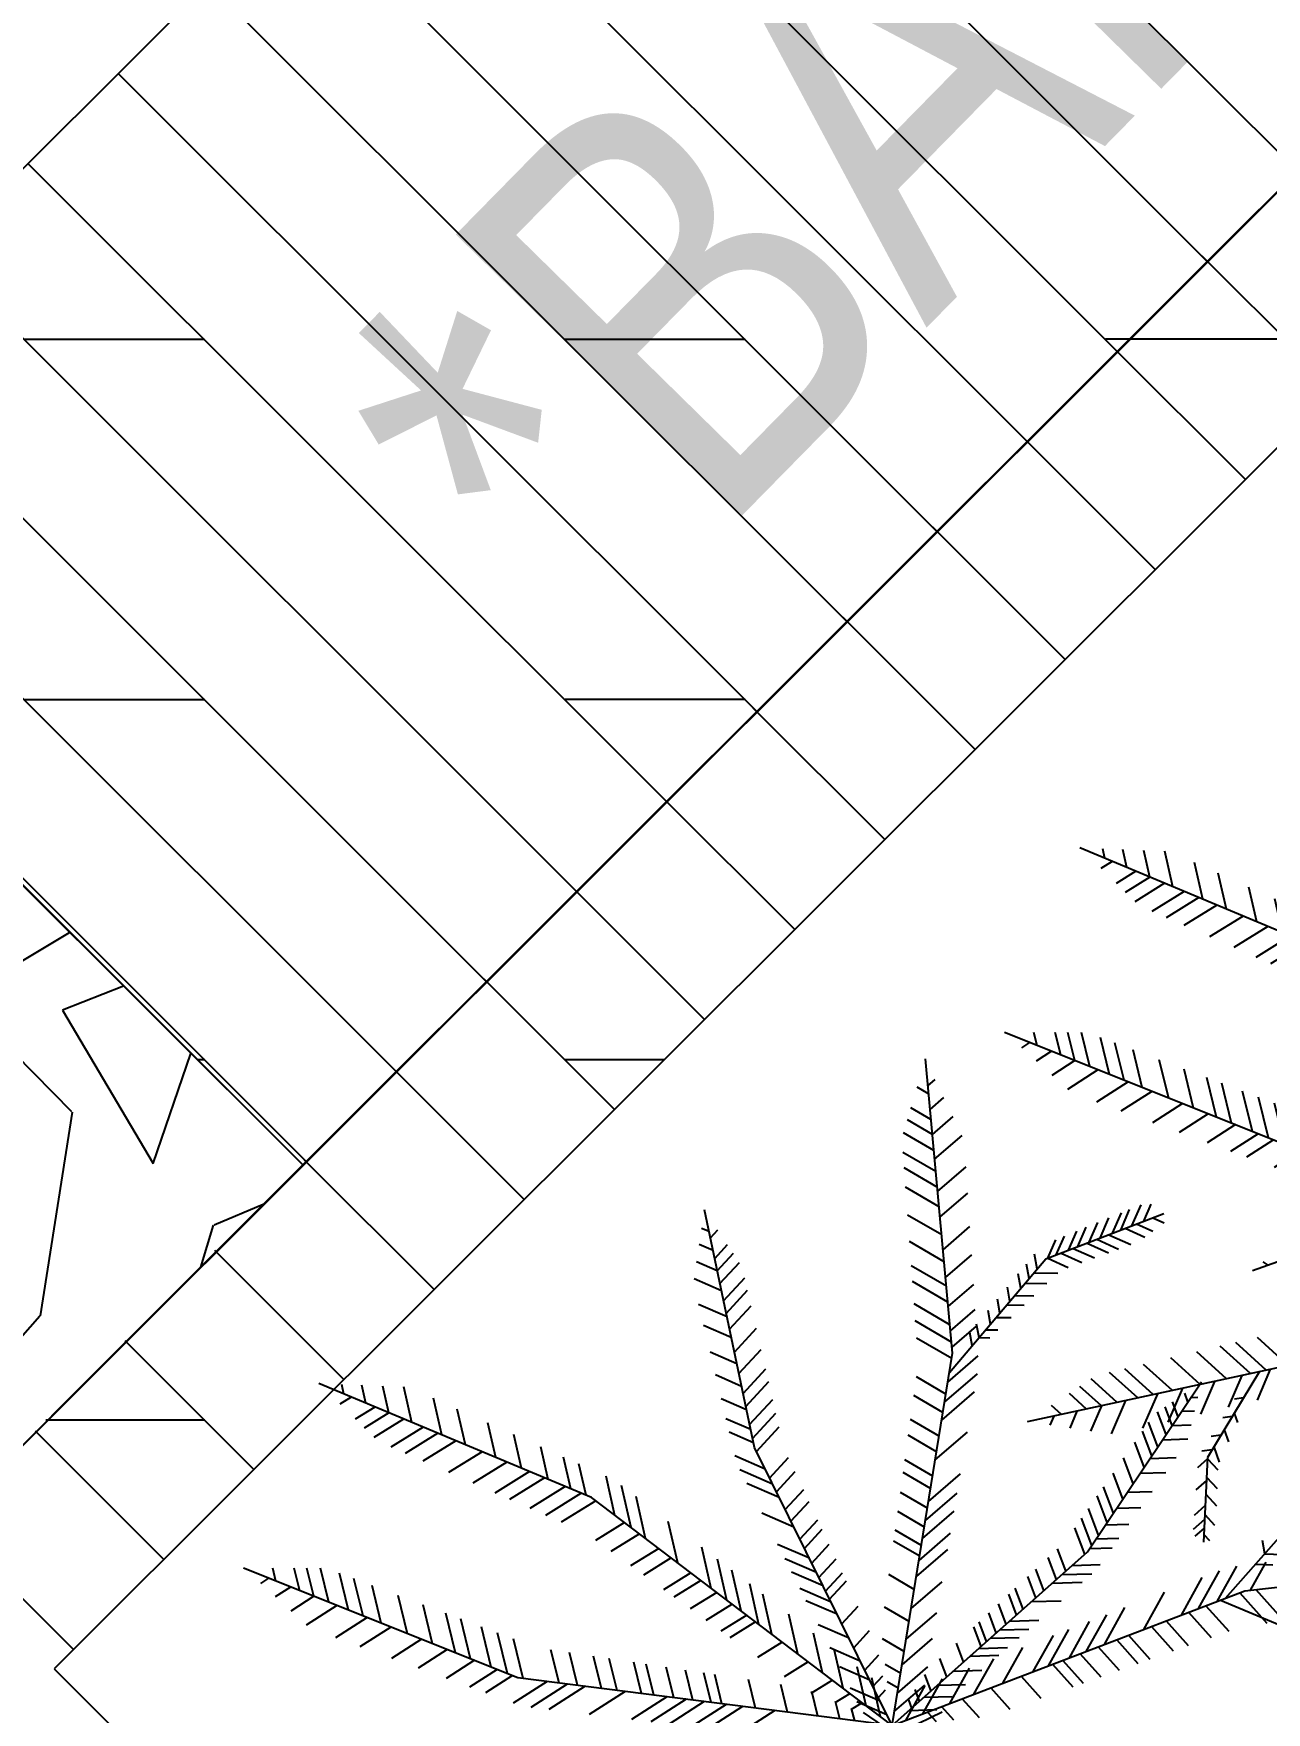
# Model space of a CAD drawing. Extents: x 58467 to 79089, y -33726 to -17391.
# Drawn here: x 69379.9 to 69441.4, y -21231.4 to -21147.7 of the extents above; entities that cross this region are included whole.
import ezdxf

# ---------------------------------------------------------------- set-up
doc = ezdxf.new("R2010")
doc.units = 0
doc.header["$LTSCALE"] = 100
for name, color, linetype in [('BA_elev4', 252, 'Continuous'), ('BA_env_landscp', 84, 'Continuous'), ('BA_mat_timber', 44, 'Continuous'), ('BA_text_material', 12, 'Continuous')]:
    doc.layers.add(name, color=color, linetype=linetype)
doc.styles.add('text2', font='arial.ttf', dxfattribs={"width": 0.8})
pattern_1 = [(135.014626, (26786.514, 12448.2046), (-4.4889817, -4.49127415), []), (180.014626, (26786.514, 12448.205), (0.004585, -17.9604994), [8.980256, -17.960512])]

# ---------------------------------------------------------------- blocks, each defined once
blk = doc.blocks.new('MAVİ SEDİR')
for p, q in [((215634.24, 56586.76), (215630.47, 56596.33)), ((215636.37, 56591.55), (215642.87, 56594)), ((215628.63, 56574.12), (215624.04, 56585.76)), ((215631.34, 56580.22), (215626.67, 56592.07)), ((215632.48, 56582.78), (215641.7, 56586.26)), ((215626.69, 56569.73), (215622.15, 56581.23)), ((215629.72, 56576.57), (215640.87, 56580.77)), ((215621.06, 56557.05), (215616.68, 56568.14)), ((215623.66, 56562.9), (215619.21, 56574.19)), ((215622.88, 56561.15), (215635.26, 56565.81)), ((215625.74, 56567.59), (215638.28, 56572.31)), ((215496.38, 56555.06), (215496.78, 56560.49)), ((215506.49, 56546.66), (215507.25, 56556.82)), ((215616.07, 56545.8), (215611.84, 56556.53)), ((215618.31, 56550.85), (215614.02, 56561.75)), ((215620.53, 56555.85), (215632.78, 56560.46)), ((215499.78, 56552.24), (215492.59, 56550.34)), ((215517.17, 56537.78), (215518.3, 56552.94)), ((215527.76, 56528.97), (215529.26, 56549.09)), ((215613.1, 56539.11), (215608.95, 56549.63)), ((215617.18, 56548.3), (215629.24, 56552.84)), ((215510.72, 56543.14), (215498.29, 56539.87)), ((215541.65, 56517.43), (215543.2, 56538.26)), ((215611.03, 56534.43), (215606.94, 56544.79)), ((215611.03, 56534.43), (215622.75, 56538.84)), ((215614.25, 56541.69), (215626.15, 56546.17)), ((215721.95, 56535.99), (215724.54, 56538.73)), ((215517.17, 56537.78), (215501.65, 56533.69)), ((215524, 56532.1), (215505.21, 56527.14)), ((215552.57, 56508.35), (215554.08, 56528.68)), ((215611.18, 56526.11), (215604.27, 56530.9)), ((215611.4, 56523.34), (215620.91, 56532.54)), ((215722.54, 56532.99), (215717.85, 56535.11)), ((215723.71, 56527.05), (215728.56, 56532.19)), ((215533.07, 56524.55), (215512.66, 56519.17)), ((215611.75, 56519.08), (215604.95, 56523.79)), ((215612.03, 56515.72), (215620.68, 56524.1)), ((215725.57, 56517.62), (215715.44, 56522.2)), ((215724.45, 56523.32), (215716.34, 56526.99)), ((215725.57, 56517.62), (215732.8, 56525.27)), ((215539.78, 56518.98), (215519.17, 56513.55)), ((215548.17, 56512), (215527.33, 56506.51)), ((215566.61, 56496.67), (215568.08, 56516.37)), ((215612.33, 56512.1), (215605.62, 56516.74)), ((215612.76, 56506.81), (215620.41, 56514.22)), ((215726.76, 56511.58), (215714.49, 56517.13)), ((215727.41, 56508.25), (215737.01, 56518.41)), ((215812.3, 56503.43), (215819.38, 56510.02)), ((215560.29, 56501.93), (215539.09, 56496.34)), ((215578.49, 56486.8), (215579.91, 56505.96)), ((215613.09, 56502.74), (215606.53, 56507.28)), ((215613.31, 56500.09), (215620.21, 56506.77)), ((215728.34, 56503.56), (215715.01, 56509.59)), ((215729.5, 56497.64), (215716.05, 56503.72)), ((215729.83, 56495.98), (215739.76, 56506.5)), ((215812.3, 56503.43), (215806.15, 56507.87)), ((215812.76, 56495.92), (215819.75, 56502.42)), ((215821.01, 56483.66), (215816.11, 56500.83)), ((215571.76, 56492.39), (215550.24, 56486.72)), ((215590.93, 56476.45), (215592.32, 56495.05)), ((215613.79, 56494.18), (215607.36, 56498.64)), ((215614.05, 56491), (215619.93, 56496.7)), ((215730.96, 56490.22), (215717.36, 56496.37)), ((215731.73, 56486.33), (215741.43, 56496.6)), ((215813.08, 56467.95), (215889.63, 56499.32)), ((215582.23, 56483.68), (215560.42, 56477.93)), ((215601.37, 56467.77), (215602.72, 56485.91)), ((215614.45, 56486.12), (215608.13, 56490.5)), ((215614.79, 56482), (215619.66, 56486.72)), ((215733.07, 56479.51), (215719.24, 56485.77)), ((215734.17, 56473.92), (215743.57, 56483.86)), ((215812.3, 56466.21), (215806.18, 56487.65)), ((215822.83, 56485.93), (215846.06, 56484.68)), ((215589.14, 56477.94), (215567.13, 56472.14)), ((215608.43, 56461.9), (215609.76, 56479.71)), ((215615.26, 56476.32), (215609.08, 56480.59)), ((215615.73, 56470.49), (215609.65, 56474.71)), ((215615.26, 56476.32), (215619.49, 56480.41)), ((215735.07, 56469.37), (215721.02, 56475.73)), ((215736.24, 56463.42), (215745.38, 56473.1)), ((215807.72, 56455.97), (215801.13, 56479.06)), ((215817.74, 56478.36), (215840.28, 56477.15)), ((215598.74, 56469.96), (215576.45, 56464.09)), ((215606.2, 56463.76), (215583.7, 56457.83)), ((215620.5, 56446.58), (215622.15, 56468.81)), ((215736.89, 56460.11), (215722.65, 56466.56)), ((215803.59, 56446.72), (215797.02, 56469.71)), ((215612.71, 56457.38), (215590.88, 56451.62)), ((215627.06, 56437.48), (215628.84, 56461.42)), ((215738.09, 56454.01), (215723.73, 56460.51)), ((215738.4, 56452.42), (215747.28, 56461.81)), ((215809.55, 56460.06), (215828.48, 56459.04)), ((215632.98, 56429.26), (215634.75, 56453.1)), ((215739.76, 56445.53), (215725.22, 56452.11)), ((215741.06, 56438.93), (215726.38, 56445.58)), ((215740.22, 56443.2), (215748.87, 56452.35)), ((215741.45, 56436.96), (215749.95, 56445.95)), ((215794.46, 56426.32), (215787.97, 56449.07)), ((215805.35, 56450.67), (215824.03, 56449.66)), ((215624.44, 56441.11), (215606.1, 56436.28)), ((215741.77, 56432.66), (215727.53, 56439.1)), ((215799.87, 56438.41), (215818.22, 56437.42)), ((215630.45, 56432.76), (215612.36, 56428)), ((215646.05, 56411.13), (215647.8, 56434.72)), ((215740.78, 56415.69), (215752.21, 56427.78)), ((215741.24, 56423.45), (215751.84, 56434.68)), ((215784.9, 56404.95), (215778.48, 56427.45)), ((215796.31, 56430.46), (215814.45, 56429.48)), ((215638.3, 56421.88), (215620.53, 56417.19)), ((215740.55, 56411.67), (215728.74, 56417.02)), ((215740.96, 56418.79), (215729, 56424.2)), ((215740.37, 56408.69), (215751.74, 56420.72)), ((215780.53, 56395.16), (215774.14, 56417.55)), ((215790.75, 56418.02), (215808.55, 56417.06)), ((215467.62, 56411.99), (215463.45, 56410.36)), ((215470.67, 56410.01), (215470.42, 56416.12)), ((215480.47, 56403.61), (215480.03, 56414.17)), ((215486.24, 56399.84), (215485.7, 56413.03)), ((215492.36, 56395.84), (215491.71, 56411.81)), ((215500.49, 56390.54), (215499.78, 56407.89)), ((215643.4, 56414.8), (215625.84, 56410.17)), ((215659.74, 56392.14), (215661.47, 56415.47)), ((215740.01, 56402.39), (215728.41, 56407.64)), ((215776.42, 56385.97), (215770.06, 56408.25)), ((215787.9, 56411.64), (215805.53, 56410.69)), ((215476.68, 56406.08), (215468.88, 56403.03)), ((215486.24, 56399.84), (215474.6, 56395.28)), ((215506.49, 56386.62), (215505.77, 56404.14)), ((215514.01, 56381.71), (215513.28, 56399.43)), ((215651.37, 56403.75), (215634.13, 56399.2)), ((215655.45, 56398.08), (215638.38, 56393.58)), ((215666.01, 56383.44), (215667.73, 56406.66)), ((215671.89, 56375.28), (215673.61, 56398.38)), ((215739.65, 56396.37), (215728.19, 56401.55)), ((215739.47, 56393.23), (215750.72, 56405.14)), ((215783.38, 56401.53), (215800.74, 56400.6)), ((215495.73, 56393.65), (215480.28, 56387.6)), ((215524.86, 56374.63), (215524.12, 56392.64)), ((215661.93, 56389.1), (215645.11, 56384.67)), ((215739.11, 56386.94), (215727.85, 56392.04)), ((215738.53, 56377.04), (215749.66, 56388.83)), ((215771.38, 56374.7), (215765.05, 56396.85)), ((215779.01, 56391.76), (215796.11, 56390.84)), ((215508.17, 56385.53), (215492.17, 56379.27)), ((215535.13, 56367.93), (215534.38, 56386.21)), ((215544.51, 56361.8), (215543.75, 56380.34)), ((215668.18, 56380.42), (215651.62, 56376.05)), ((215679.11, 56365.26), (215680.82, 56388.23)), ((215684.43, 56357.88), (215686.13, 56380.75)), ((215738.38, 56374.45), (215727.4, 56379.42)), ((215738.82, 56382.11), (215727.68, 56387.16)), ((215738.1, 56369.63), (215749.17, 56381.35)), ((215767.66, 56366.4), (215761.37, 56388.45)), ((215774.8, 56382.36), (215791.65, 56381.45)), ((215517.95, 56379.14), (215502.33, 56373.03)), ((215530.53, 56370.93), (215515.4, 56365.01)), ((215550.7, 56357.76), (215549.93, 56376.47)), ((215559.29, 56352.15), (215558.51, 56371.09)), ((215674.21, 56372.06), (215657.89, 56367.76)), ((215737.95, 56367.06), (215727.14, 56371.95)), ((215737.69, 56362.67), (215748.71, 56374.34)), ((215760.29, 56349.91), (215754.05, 56371.77)), ((215772.34, 56376.85), (215789.04, 56375.95)), ((215541.16, 56363.99), (215526.44, 56358.23)), ((215565.98, 56347.79), (215565.19, 56366.91)), ((215572.57, 56344.21), (215571.81, 56362.76)), ((215677.74, 56367.17), (215661.57, 56362.9)), ((215694.99, 56343.23), (215696.68, 56365.89)), ((215737.53, 56359.93), (215726.88, 56364.75)), ((215737.19, 56354.13), (215748.15, 56365.73)), ((215552.31, 56356.71), (215538.02, 56351.12)), ((215588.19, 56338.94), (215587.55, 56354.52)), ((215596.21, 56336.23), (215595.58, 56351.6)), ((215688.64, 56352.03), (215672.91, 56347.89)), ((215705.05, 56329.28), (215706.72, 56351.76)), ((215737.29, 56355.76), (215726.73, 56360.54)), ((215736.82, 56347.85), (215747.73, 56359.39)), ((215753.27, 56334.22), (215747.08, 56355.89)), ((215764.72, 56359.82), (215780.96, 56358.95)), ((215561.65, 56350.61), (215547.73, 56345.16)), ((215567.98, 56346.48), (215554.3, 56341.13)), ((215606.67, 56332.7), (215606.05, 56347.8)), ((215613.46, 56330.41), (215612.85, 56345.33)), ((215736.53, 56342.86), (215726.27, 56347.51)), ((215736.1, 56335.35), (215746.91, 56346.8)), ((215747.41, 56321.12), (215741.27, 56342.64)), ((215757.34, 56343.31), (215773.14, 56342.46)), ((215582.94, 56340.71), (215565.87, 56334.03)), ((215591.68, 56337.76), (215573.29, 56330.56)), ((215599.58, 56335.09), (215581.27, 56327.93)), ((215624.08, 56326.82), (215623.48, 56341.47)), ((215629.52, 56324.98), (215628.92, 56339.49)), ((215638.15, 56322.07), (215637.56, 56336.35)), ((215646.49, 56319.25), (215645.91, 56333.32)), ((215699.22, 56337.37), (215683.92, 56333.33)), ((215713.44, 56317.64), (215715.09, 56339.96)), ((215735.8, 56330.36), (215725.82, 56334.88)), ((215735.4, 56323.47), (215746.12, 56334.82)), ((215616.99, 56329.21), (215598.87, 56322.12)), ((215654.51, 56316.54), (215653.94, 56330.41)), ((215659.22, 56314.95), (215658.65, 56328.7)), ((215709.1, 56323.65), (215695.52, 56320.07)), ((215722.78, 56304.68), (215724.42, 56326.83)), ((215740.89, 56306.54), (215734.79, 56327.89)), ((215734.82, 56313.54), (215745.47, 56324.81)), ((215750.44, 56327.88), (215764.46, 56327.12)), ((215635.23, 56323.05), (215617.31, 56316.04)), ((215643.58, 56320.23), (215625.76, 56313.25)), ((215651.43, 56317.58), (215633.68, 56310.64)), ((215661.05, 56314.33), (215643.41, 56307.43)), ((215673.75, 56310.04), (215673.2, 56323.41)), ((215687.84, 56305.29), (215687.3, 56318.29)), ((215735.12, 56318.67), (215726.26, 56322.68)), ((215728.71, 56296.44), (215730.35, 56318.48)), ((215736.74, 56297.27), (215730.68, 56318.51)), ((215740.4, 56294.01), (215747.69, 56314.87)), ((215745.43, 56316.69), (215755.33, 56316.16)), ((215668.13, 56311.94), (215650.57, 56305.07)), ((215682.21, 56307.19), (215664.8, 56300.37)), ((215701.01, 56300.84), (215700.54, 56312.38)), ((215716.27, 56313.7), (215706.69, 56311.18)), ((215710.56, 56297.61), (215710.23, 56305.75)), ((215721.15, 56306.94), (215714.29, 56305.13)), ((215734.63, 56310.19), (215728.37, 56313.02)), ((215734.29, 56304.42), (215729.81, 56306.45)), ((215734.18, 56302.5), (215744.74, 56313.68)), ((215742.03, 56309.07), (215749.11, 56308.69)), ((215695.6, 56302.66), (215678.34, 56295.91)), ((215699.54, 56285.24), (215680.61, 56297.17)), ((215706.78, 56298.89), (215689.64, 56292.18)), ((215715.37, 56287.41), (215696.58, 56299.25)), ((215725.43, 56288.79), (215706.74, 56300.57)), ((215717.06, 56295.42), (215716.82, 56301.25)), ((215619.18, 56274.21), (215599.49, 56286.63)), ((215629.16, 56275.58), (215609.56, 56287.94)), ((215641.39, 56277.26), (215621.9, 56289.54)), ((215650.4, 56278.5), (215631, 56290.72)), ((215668.3, 56280.95), (215649.07, 56293.07)), ((215685.33, 56283.29), (215666.26, 56295.31)), ((215719.23, 56294.69), (215702.22, 56288.03)), ((215727.14, 56292.01), (215710.22, 56285.39)), ((215712.62, 56287.03), (215711, 56280.12)), ((215553.19, 56265.16), (215532.88, 56277.97)), ((215563.23, 56266.54), (215543.01, 56279.29)), ((215585.37, 56269.58), (215565.36, 56282.19)), ((215608.56, 56272.76), (215588.77, 56285.23)), ((215639.06, 56276.94), (215635.24, 56260.66)), ((215657.54, 56279.47), (215653.82, 56263.64)), ((215675.45, 56281.93), (215671.84, 56266.53)), ((215692.21, 56284.23), (215689, 56270.55)), ((215710.21, 56271.93), (215701.74, 56277.07)), ((215704.35, 56285.89), (215702.09, 56276.25)), ((215716.81, 56277.03), (215710.75, 56280.71)), ((215730.26, 56286.09), (215716.94, 56283.74)), ((215522.89, 56260.17), (215507.78, 56269.7)), ((215542.08, 56263.64), (215523.21, 56275.53)), ((215572.25, 56267.78), (215568.05, 56249.88)), ((215580.88, 56268.96), (215576.73, 56251.28)), ((215594.38, 56270.81), (215590.31, 56253.45)), ((215601.3, 56271.76), (215597.27, 56254.57)), ((215612.27, 56273.27), (215608.3, 56256.34)), ((215622.87, 56274.72), (215618.96, 56258.05)), ((215633.08, 56276.12), (215629.22, 56259.69)), ((215700.51, 56264.43), (215688.51, 56271.72)), ((215501.83, 56251.54), (215486.05, 56261.49)), ((215514.39, 56256.69), (215499, 56266.38)), ((215520.19, 56259.07), (215514.88, 56236.42)), ((215528.89, 56261.83), (215523.73, 56239.85)), ((215548.75, 56264.56), (215544.42, 56246.1)), ((215558.95, 56265.95), (215554.67, 56247.74)), ((215687.13, 56254.09), (215673.61, 56262.31)), ((215472.56, 56239.55), (215455.85, 56250.08)), ((215486.85, 56245.41), (215470.6, 56255.65)), ((215499.67, 56250.66), (215494.47, 56228.49)), ((215511.22, 56255.39), (215505.95, 56232.95)), ((215672.83, 56243.03), (215658.92, 56251.48)), ((215681.42, 56249.67), (215676.59, 56227.46)), ((215455.66, 56232.62), (215438.41, 56243.5)), ((215478.75, 56242.09), (215473.67, 56220.42)), ((215491.36, 56247.25), (215486.2, 56225.29)), ((215658.07, 56231.62), (215643.78, 56240.31)), ((215425.81, 56220.39), (215408.75, 56231.15)), ((215442.52, 56227.24), (215424.85, 56238.37)), ((215450.37, 56230.46), (215445.45, 56209.47)), ((215464.95, 56236.43), (215459.94, 56215.09)), ((215645.14, 56221.63), (215630.51, 56230.52)), ((215653.29, 56227.93), (215638.87, 56236.69)), ((215659.93, 56233.06), (215655.04, 56210.55)), ((215667.12, 56238.62), (215662.25, 56216.21)), ((215413.06, 56215.17), (215400.2, 56223.27)), ((215432.2, 56223.01), (215427.38, 56202.45)), ((215440.27, 56226.31), (215435.4, 56205.56)), ((215636.68, 56215.09), (215621.82, 56224.12)), ((215650.16, 56225.51), (215645.24, 56202.87)), ((215400.21, 56209.9), (215391.59, 56215.33)), ((215405.3, 56211.98), (215402.36, 56199.47)), ((215413.06, 56215.17), (215409.4, 56199.54)), ((215421.29, 56218.54), (215416.85, 56199.61)), ((215622.39, 56204.04), (215607.15, 56213.3)), ((215627.92, 56208.31), (215612.82, 56217.48)), ((215633.71, 56212.8), (215628.74, 56189.93)), ((215642.2, 56219.35), (215637.25, 56196.61)), ((215388.05, 56204.91), (215383.44, 56207.82)), ((215392.13, 56206.59), (215390.44, 56199.35)), ((215611.61, 56195.71), (215596.08, 56205.14)), ((215604.71, 56190.38), (215589, 56199.92)), ((215615.19, 56198.48), (215610.17, 56175.36)), ((215585.95, 56175.88), (215569.75, 56185.72)), ((215594.09, 56182.17), (215578.1, 56191.88)), ((215597.51, 56184.81), (215592.43, 56161.45)), ((215570.08, 56163.61), (215550.79, 56175.34)), ((215589.5, 56178.62), (215584.39, 56155.15)), ((215553.11, 56155.52), (215533.41, 56167.49)), ((215562.02, 56159.35), (215542.14, 56171.43)), ((215580.62, 56171.76), (215575.88, 56149.97)), ((215533.39, 56147.06), (215514.1, 56158.77)), ((215541.64, 56150.6), (215522.18, 56162.42)), ((215556.25, 56156.87), (215552.39, 56139.11)), ((215564.7, 56160.49), (215560.9, 56143.04)), ((215507.16, 56135.8), (215488.43, 56147.18)), ((215520.87, 56141.68), (215501.85, 56153.24)), ((215543.78, 56151.52), (215539.82, 56133.29)), ((215492.68, 56129.59), (215474.26, 56140.78)), ((215514.72, 56139.05), (215510.52, 56119.74)), ((215528.91, 56145.14), (215524.83, 56126.36)), ((215474.64, 56121.85), (215456.59, 56132.81)), ((215482.65, 56125.28), (215464.43, 56136.35)), ((215497.94, 56131.84), (215493.6, 56111.92)), ((215455.63, 56113.69), (215441.91, 56122.02)), ((215463.8, 56117.19), (215447.19, 56127.28)), ((215468.29, 56119.12), (215464, 56099.41)), ((215484.88, 56126.24), (215480.45, 56105.83)), ((215447.92, 56110.38), (215436.93, 56117.05)), ((215455.63, 56113.69), (215452.4, 56098.83)), ((215611.82, 56109.21), (215608.54, 56108.63)), ((215434.84, 56104.77), (215428.49, 56108.63)), ((215430.78, 56103.02), (215429.63, 56097.7)), ((215442.87, 56108.21), (215440.7, 56098.25)), ((215659.02, 56077.67), (215635.99, 56076.58)), ((215652.26, 56067.18), (215629.52, 56066.1)), ((215650.2, 56063.98), (215663.43, 56009.9)), ((215653.52, 56069.14), (215660.43, 56051.81)), ((215647.4, 56059.63), (215624.86, 56058.56)), ((215644.76, 56055.54), (215651.87, 56037.68)), ((215640.02, 56048.17), (215617.79, 56047.12)), ((215654.27, 56047.36), (215651.24, 56043.31)), ((215631.94, 56035.63), (215610.05, 56034.6)), ((215636.4, 56042.55), (215643.71, 56024.2)), ((215657.14, 56035.64), (215653.97, 56031.42)), ((215656.63, 56037.72), (215661.59, 56035.34)), ((215626.51, 56027.2), (215634.05, 56008.25)), ((215659.16, 56027.36), (215665.62, 56024.25)), ((215623.41, 56022.39), (215601.87, 56021.37)), ((215660.01, 56023.89), (215656.72, 56019.5)), ((215661.81, 56016.52), (215669.84, 56012.66)), ((215617.49, 56013.21), (215596.21, 56012.2)), ((215618.81, 56015.26), (215626.54, 55995.85)), ((215662.26, 56014.7), (215658.87, 56010.17)), ((215663.43, 56009.9), (215695.24, 55975.01)), ((215663.93, 56009.35), (215663.53, 56001.87)), ((215663.93, 56009.35), (215672.36, 56009.03)), ((215612.78, 56005.88), (215591.68, 56004.89)), ((215609.03, 56000.08), (215616.5, 55981.34)), ((215670.81, 56001.81), (215679.48, 56001.48)), ((215672.08, 56000.42), (215671.65, 55992.54)), ((215601.57, 55988.49), (215585.54, 55987.74)), ((215606.39, 55995.97), (215586.97, 55995.05)), ((215601.57, 55988.49), (215607.2, 55974.37)), ((215677.19, 55994.81), (215686.08, 55994.47)), ((215681.44, 55990.15), (215680.99, 55981.84)), ((215597.03, 55981.44), (215584.19, 55980.83)), ((215684.84, 55986.42), (215692.84, 55986.12)), ((215686.65, 55984.44), (215686.18, 55975.88)), ((215689.89, 55980.88), (215689.51, 55973.97)), ((215589.32, 55969.48), (215581.9, 55969.13)), ((215594.05, 55976.82), (215597.83, 55967.35)), ((215692.27, 55978.27), (215696.94, 55978.09)), ((215586.93, 55965.76), (215588.95, 55960.71))]:
    blk.add_line(p, q)
for points in [[(215814.33, 56470.74), (215807.73, 56577.09), (215759.64, 56653.59)], [(215733.44, 56289.88), (215818.95, 56481.07), (215921.28, 56609.39)], [(215617.33, 56450.97), (215610.58, 56533.42), (215639.03, 56597.54)], [(215733.44, 56289.88), (215610.98, 56459.79), (215484.78, 56564.71)], [(215733.44, 56289.88), (215741.89, 56434.71), (215719.93, 56546.25)], [(215733.44, 56289.88), (215570.26, 56345), (215457.23, 56418.78)], [(215733.44, 56289.88), (215525.95, 56261.43), (215374.08, 56199.19)], [(215733.44, 56289.88), (215567.74, 56161.8), (215416.92, 56097.07)], [(215733.44, 56289.88), (215667.64, 56091.05), (215578.76, 55953.08)], [(215733.44, 56289.88), (215651.08, 56191.59), (215607.85, 56100.87)]]:
    blk.add_lwpolyline(points)

msp = doc.modelspace()

# ---------------------------------------------------------------- hatches: boundary and pattern name
at = {"layer": 'BA_elev4'}
h = msp.add_hatch(dxfattribs=at)
h.set_pattern_fill('GRAVEL', color=256, scale=2, angle=269.54483)
h.set_pattern_definition([(137.557613, (26837.0216, 12411.226), (-453.95704526, 410.01926913), [6.83443, -676.609673]), (94.5145664, (26831.9781, 12415.8384), (45.95560872, -609.98432933), [11.728094, -1161.08098]), (42.0552725, (26831.055, 12427.53), (-562.81802574, -503.54474469), [8.26963, -818.694456]), (176.8185144, (26818.5128, 12447.4424), (1015.56437343, -58.86971564), [10.68009, -1057.32875]), (202.3784796, (26807.8491, 12448.035), (611.59859325, 249.14919372), [10.472674, -1036.796155]), (266.8185144, (26798.1652, 12444.048), (58.86971564, 1015.56437343), [10.68009, -1057.32875]), (307.239066, (26797.5724, 12433.3843), (-502.73761265, 664.41481984), [14.123873, -1398.262306]), (341.800154, (26806.1194, 12422.14), (1114.73977177, -364.4672293), [13.33439, -1320.10513]), (30.974391, (26818.7867, 12417.9752), (663.60768798, 401.14081873), [10.71626, -1060.910914]), (84.781184, (26827.9748, 12423.4904), (-55.23762227, -558.3788007), [12.234266, -599.47874]), (131.9422632, (26829.0876, 12435.674), (-553.93957553, 614.019988813), [15.82156, -1566.33545]), (48.3589, (26817.6052, 12397.156), (307.61534333, 353.1673832), [5.40009, -534.611316]), (81.01406, (26821.1934, 12401.1916), (-106.84315089, -659.57202875), [10.27364, -1017.09278]), (134.544825, (26822.798, 12411.34), (-50.798397, 0.403566), [7.184187, -64.65786]), (112.743416, (26828.922, 12414.8466), (99.5789643, -254.7991167), [3.868826, -383.012447]), (201.346235, (26827.426, 12418.415), (152.7987568, 49.5876992), [5.471312, -268.09506]), (300.508582, (26822.3305, 12416.423), (100.3860961, -153.2023228), [8.886393, -287.325963]), (71.109877, (26826.842, 12408.767), (-51.605529, -101.193228), [6.425743, -154.21796]), (285.934366, (26827.6605, 12447.8777), (148.35953162, -509.19466747), [9.00176, -891.176533]), (339.8910014, (26830.1318, 12439.2218), (-557.16810293, 207.6328131), [7.55198, -747.644314]), (202.743416, (26837.0015, 12408.686), (254.7991167, 99.5789643), [7.7376, -379.14367]), (253.155285, (26829.8655, 12405.6948), (156.43085015, 506.77327191), [9.00176, -891.176533]), (248.98878, (26796.1655, 12448.128), (103.6146236, 253.184853), [8.680704, -425.354686]), (204.319966, (26793.053, 12440.0244), (560.80019616, 249.55275993), [7.273442, -720.071868]), (336.346235, (26786.199, 12408.582), (253.184853, -103.6146236), [7.7376, -379.14367]), (286.89885, (26793.2866, 12405.4774), (-197.94723085, 661.99342429), [8.515655, -843.04752]), (338.98878, (26786.397, 12433.473), (-253.184853, 103.6146236), [4.34035, -429.69504]), (10.854758, (26786.223, 12411.63), (203.5971538, 49.1841333), [2.59029, -256.4399]), (75.508582, (26788.767, 12412.118), (-52.0090948, -151.991625), [10.472674, -198.98109]), (95.5538314, (26791.3878, 12422.257), (46.76273771, -508.38753561), [9.70534, -960.827297]), (213.234893, (26817.759, 12416.46), (102.00036, 49.991265), [7.326478, -175.835527]), (262.702052, (26811.6305, 12412.444), (-108.457414675, -862.76561661), [12.791135, -1266.32018]), (330.490221, (26810.0057, 12399.7564), (-353.97451506, 206.0185494), [5.230165, -517.787846]), (359.54483, (26814.557, 12397.18), (51.201963, 50.39483), [3.048, -47.752]), (29.8012626, (26792.92, 12423.261), (-357.2030425, -200.36862635), [7.05734, -698.678815]), (317.557613, (26799.044, 12426.7684), (453.95704526, -410.01926914), [13.668858, -669.775244]), (269.54483, (26809.13, 12417.544), (50.39483, -51.201963), [13.208, -37.592]), (234.849672, (26809.026, 12404.3364), (-359.62443779, -505.15900838), [8.03219, -795.186334]), (163.59943, (26804.402, 12397.769), (-202.79002195, 52.4126607), [7.39658, -362.433]), (117.190801, (26797.306, 12399.8573), (-500.31621697, 969.20520172), [12.0429, -1192.24929]), (84.970904, (26791.803, 12410.5694), (56.04475404, 659.97559466), [12.74059, -1261.31693])])
h.paths.add_polyline_path([(69183.431, -20959.897), (69126.225, -21017.15), (69432.255, -21323.214), (69717.87, -21323.214), (69717.872, -21201.568), (69581.504, -21201.568), (69489.311, -21293.738), (69457.544, -21261.964), (69429.298, -21290.289), (69368.31, -21229.174), (69393.345, -21204.127), (69258.996, -21070.019), (69233.888, -21095.14), (69172.853, -21034.136), (69215.227, -20991.677)])
at = {"layer": 'BA_mat_timber'}
h = msp.add_hatch(dxfattribs=at)
h.set_pattern_fill('DOLMIT', color=256, angle=135.01463)
h.set_pattern_definition(pattern_1)
h.paths.add_polyline_path([(69361.517, -21172.315), (69456.893, -21077.012), (69488.721, -21108.824), (69393.344, -21204.126)])
h = msp.add_hatch(dxfattribs=at)
h.set_pattern_fill('DOLMIT', color=256, angle=135.01463)
h.set_pattern_definition(pattern_1)
h.paths.add_polyline_path([(69429.267, -21290.256), (69368.231, -21229.253), (69448.784, -21148.077), (69509.82, -21209.08)])
h.paths.add_polyline_path([(69429.262, -21277.529), (69497.444, -21209.436), (69449.14, -21161.157), (69380.958, -21229.25)], flags=16)

# ---------------------------------------------------------------- linework, layer by layer
at = {"layer": 'BA_elev4'}
msp.add_lwpolyline([(69183.431, -20959.897), (69126.225, -21017.15), (69432.255, -21323.214), (69717.87, -21323.214), (69717.872, -21201.568), (69581.504, -21201.568), (69489.311, -21293.738), (69457.544, -21261.964), (69429.298, -21290.289), (69368.31, -21229.174), (69393.345, -21204.127), (69258.996, -21070.019), (69233.888, -21095.14), (69172.853, -21034.136), (69215.227, -20991.677)], close=True, dxfattribs=at)
at = {"layer": 'BA_mat_timber'}
for points in [[(69361.517, -21172.315), (69456.893, -21077.012), (69488.721, -21108.824), (69393.344, -21204.126)], [(69429.266, -21290.257), (69368.231, -21229.253), (69449.136, -21148.429), (69510.172, -21209.433)], [(69380.958, -21229.25), (69429.262, -21277.529), (69497.444, -21209.436), (69449.14, -21161.157)]]:
    msp.add_lwpolyline(points, close=True, dxfattribs=at)

# ---------------------------------------------------------------- block references
at = {"layer": 'BA_env_landscp', "xscale": 0.0897941503884487, "yscale": 0.0897941503884487, "zscale": 0.0897941503884487, "rotation": 315.0143976010415}
for p in [(52186.252, -11085.991, 0), (52148.322, -11112.7, 0)]:
    msp.add_blockref('MAVİ SEDİR', p, dxfattribs=at)

# ---------------------------------------------------------------- texts
at = {"layer": 'BA_text_material', "style": 'text2', "width": 0.8}
msp.add_text('*BANK', height=20, rotation=45.5224, dxfattribs=at).set_placement((69407.87, -21179.256, 144432.629))

doc.saveas('drawing.dxf')
